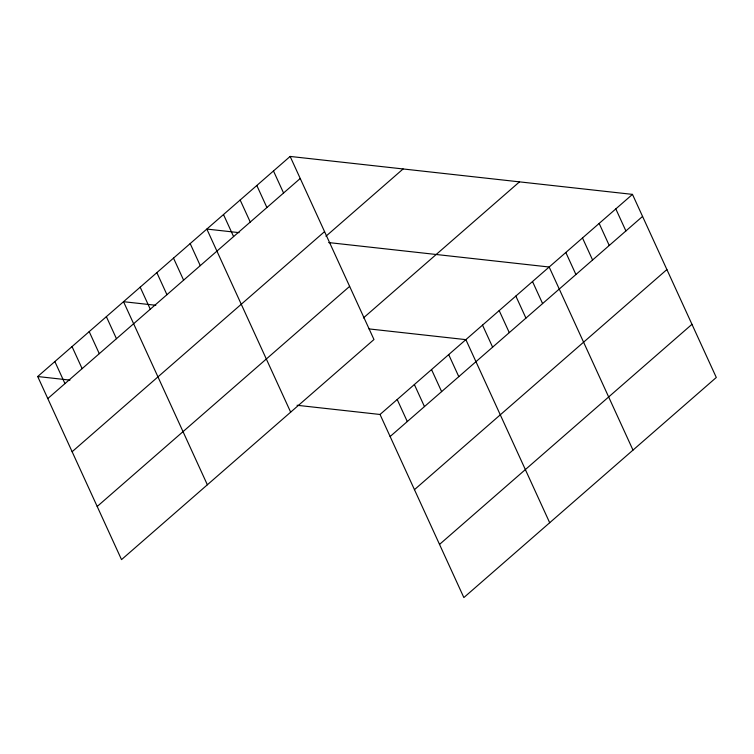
<?xml version="1.0" encoding="UTF-8"?>
<svg xmlns="http://www.w3.org/2000/svg" width="754" height="754" viewBox="0 0 754 754"><rect width="100%" height="100%" fill="white"/><g stroke="black" fill="none" stroke-linecap="round" stroke-linejoin="round"><path stroke-width="1.13" d="M290.139 156.436L373.965 339.526L121.526 559.619L37.7 376.529L290.139 156.436L632.474 194.381L716.3 377.471L463.861 597.564L380.035 414.474L297.038 405.275M47.794 398.574L300.233 178.481M72.12 451.721L324.569 231.619M325.945 236.238L403.107 168.962M97.191 506.471L349.63 286.379M363.419 317.943L519.506 181.855M380.035 414.474L632.474 194.381M390.129 436.519L642.568 216.417M414.455 489.657L666.894 269.564M439.525 544.416L691.965 324.324M239.112 232.647L206.832 229.065L290.658 412.155M328.678 242.571L549.166 267.01L632.992 450.1M155.805 305.276L123.533 301.694L207.359 484.784M369.036 328.914L465.868 339.639L549.685 522.729M37.7 376.529L69.981 380.11M615.811 208.905L625.905 230.95M599.157 223.429L609.241 245.474M582.493 237.962L592.587 259.998M565.83 252.486L575.924 274.522M532.513 281.534L542.597 303.579M515.849 296.068L525.934 318.103M499.186 310.591L509.28 332.627M482.522 325.115L492.616 347.16M448.696 354.606L458.79 376.651M431.533 369.573L441.627 391.618M414.37 384.54L424.455 406.585M397.198 399.507L407.292 421.552M273.476 170.96L283.57 193.005M256.822 185.493L266.907 207.529M240.158 200.017L250.253 222.053M223.495 214.541L233.589 236.586M190.178 243.599L200.262 265.634M173.514 258.122L183.608 280.158M156.851 272.646L166.945 294.691M140.187 287.17L150.282 309.215M106.361 316.661L116.455 338.706M89.198 331.628L99.292 353.673M72.035 346.595L82.12 368.64M54.863 361.562L64.957 383.607"/></g></svg>
